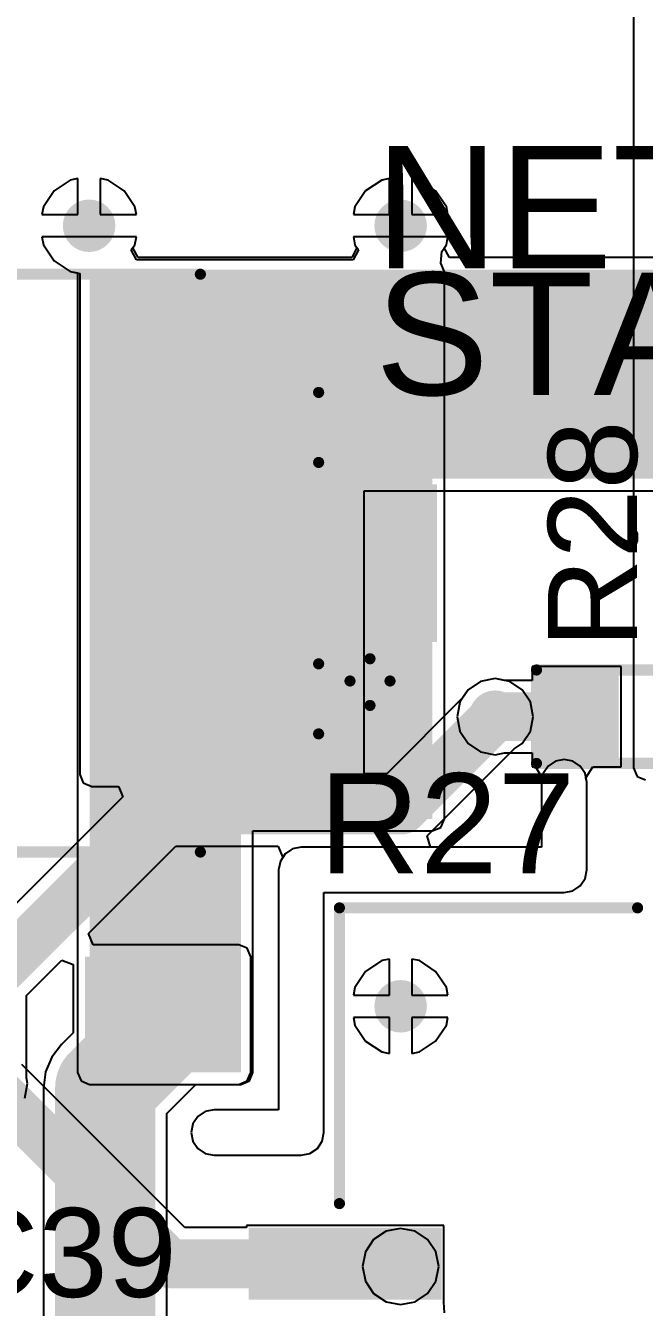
# Model space of a CAD drawing. Header units: millimetres. Extents: x -0.26 to 4.68, y -0.29 to 2.93.
# Drawn here: x 0.071 to 0.349, y 1.668 to 2.245 of the extents above; entities that cross this region are included whole.
import ezdxf

# ---------------------------------------------------------------- set-up
doc = ezdxf.new("R2010")
doc.units = ezdxf.units.MM
doc.header["$MEASUREMENT"] = 0
for name, color, linetype in [('BottomLayer', 5, 'Continuous'), ('BottomSolder', 6, 'Continuous'), ('TopLayer', 1, 'Continuous'), ('TopOverlay', 2, 'Continuous'), ('TopPaste', 8, 'Continuous'), ('TopSolder', 216, 'Continuous'), ('ViaHoleLayer', 16, 'Continuous')]:
    doc.layers.add(name, color=color, linetype=linetype)
doc.styles.add('Arial', font='', dxfattribs={"height": 0.2})
doc.styles.get('Arial').set_extended_font_data('Arial')

# ---------------------------------------------------------------- blocks, each defined once
blk = doc.blocks.new('SIM7000A_2')
at = {"layer": 'TopLayer'}
blk.add_hatch(color=1, dxfattribs=at).paths.add_polyline_path([(0.32717, 0.51181), (0.32717, 0.43307), (0.30276, 0.43307), (0.30276, 0.51181)])
at = {"layer": 'TopPaste'}
blk.add_hatch(color=8, dxfattribs=at).paths.add_polyline_path([(0.32717, 0.51181), (0.32717, 0.43307), (0.30276, 0.43307), (0.30276, 0.51181)])
at = {"layer": 'TopSolder'}
blk.add_hatch(color=216, dxfattribs=at).paths.add_polyline_path([(0.33117, 0.51581), (0.33117, 0.42907), (0.29876, 0.42907), (0.29876, 0.51581)])
at = {"layer": 'TopOverlay', "const_width": 0.005}
for points in [[(0.342, 0.475), (0.475, 0.475)], [(0.475, 0.475), (0.475, 0.341)]]:
    blk.add_lwpolyline(points, dxfattribs=at)
at = {"layer": 'TopOverlay', "const_width": 0.0025}
for points in [[(0.34075, 0.475, 1), (0.34325, 0.475, 1)], [(0.47375, 0.475, 1), (0.47625, 0.475, 1)], [(0.47375, 0.475, 1), (0.47625, 0.475, 1)], [(0.47375, 0.341, 1), (0.47625, 0.341, 1)]]:
    blk.add_lwpolyline(points, format="xyb", close=True, dxfattribs=at)
blk = doc.blocks.new('20SVPF120M_14')
at = {"layer": 'TopLayer'}
for points in [[(-0.17913, 0.0315), (-0.04134, 0.0315), (-0.04134, -0.0315), (-0.17913, -0.0315)], [(0.04134, 0.0315), (0.17913, 0.0315), (0.17913, -0.0315), (0.04134, -0.0315)]]:
    blk.add_hatch(color=1, dxfattribs=at).paths.add_polyline_path(points)
at = {"layer": 'TopPaste'}
for points in [[(-0.17913, 0.0315), (-0.04134, 0.0315), (-0.04134, -0.0315), (-0.17913, -0.0315)], [(0.04134, 0.0315), (0.17913, 0.0315), (0.17913, -0.0315), (0.04134, -0.0315)]]:
    blk.add_hatch(color=8, dxfattribs=at).paths.add_polyline_path(points)
at = {"layer": 'TopSolder'}
for points in [[(-0.18313, 0.0355), (-0.03734, 0.0355), (-0.03734, -0.0355), (-0.18313, -0.0355)], [(0.03734, 0.0355), (0.18313, 0.0355), (0.18313, -0.0355), (0.03734, -0.0355)]]:
    blk.add_hatch(color=216, dxfattribs=at).paths.add_polyline_path(points)
at = {"layer": 'TopOverlay', "const_width": 0.005}
for points in [[(-0.07677, 0.12992), (-0.12992, 0.07677)], [(0.12992, 0.12992), (-0.07677, 0.12992)], [(0.12992, 0.12992), (0.12992, 0.04528)], [(-0.12992, 0.07677), (-0.12992, 0.04528)], [(-0.153, 0.064), (-0.153, 0.043)], [(-0.144, 0.053), (-0.162, 0.053)], [(-0.12992, -0.04528), (-0.12992, -0.07677)], [(0.12992, -0.04528), (0.12992, -0.12992)], [(-0.07677, -0.12992), (-0.12992, -0.07677)], [(0.12992, -0.12992), (-0.07677, -0.12992)]]:
    blk.add_lwpolyline(points, dxfattribs=at)
at = {"layer": 'TopOverlay', "const_width": 0.0025}
for points in [[(-0.07802, 0.12992, 1), (-0.07552, 0.12992, 1)], [(-0.07802, 0.12992, 1), (-0.07552, 0.12992, 1)], [(0.12867, 0.12992, 1), (0.13117, 0.12992, 1)], [(0.12867, 0.12992, 1), (0.13117, 0.12992, 1)], [(-0.13117, 0.07677, 1), (-0.12867, 0.07677, 1)], [(-0.13117, 0.07677, 1), (-0.12867, 0.07677, 1)], [(-0.15425, 0.064, 1), (-0.15175, 0.064, 1)], [(-0.16325, 0.053, 1), (-0.16075, 0.053, 1)], [(-0.14525, 0.053, 1), (-0.14275, 0.053, 1)], [(-0.13117, 0.04528, 1), (-0.12867, 0.04528, 1)], [(0.12867, 0.04528, 1), (0.13117, 0.04528, 1)], [(-0.15425, 0.043, 1), (-0.15175, 0.043, 1)], [(-0.13117, -0.04528, 1), (-0.12867, -0.04528, 1)], [(0.12867, -0.04528, 1), (0.13117, -0.04528, 1)], [(-0.13117, -0.07677, 1), (-0.12867, -0.07677, 1)], [(-0.13117, -0.07677, 1), (-0.12867, -0.07677, 1)], [(-0.07802, -0.12992, 1), (-0.07552, -0.12992, 1)], [(-0.07802, -0.12992, 1), (-0.07552, -0.12992, 1)], [(0.12867, -0.12992, 1), (0.13117, -0.12992, 1)], [(0.12867, -0.12992, 1), (0.13117, -0.12992, 1)]]:
    blk.add_lwpolyline(points, format="xyb", close=True, dxfattribs=at)
blk = doc.blocks.new('R___0603_57')
at = {"layer": 'TopLayer'}
for points in [[(-0.015, 0.0175), (-0.015, -0.0175), (-0.045, -0.0175), (-0.045, 0.0175)], [(0.045, 0.0175), (0.045, -0.0175), (0.015, -0.0175), (0.015, 0.0175)]]:
    blk.add_hatch(color=1, dxfattribs=at).paths.add_polyline_path(points)
at = {"layer": 'TopPaste'}
for points in [[(-0.015, 0.0175), (-0.015, -0.0175), (-0.045, -0.0175), (-0.045, 0.0175)], [(0.045, 0.0175), (0.045, -0.0175), (0.015, -0.0175), (0.015, 0.0175)]]:
    blk.add_hatch(color=8, dxfattribs=at).paths.add_polyline_path(points)
at = {"layer": 'TopSolder'}
for points in [[(-0.011, 0.0215), (-0.011, -0.0215), (-0.049, -0.0215), (-0.049, 0.0215)], [(0.049, 0.0215), (0.049, -0.0215), (0.011, -0.0215), (0.011, 0.0215)]]:
    blk.add_hatch(color=216, dxfattribs=at).paths.add_polyline_path(points)
at = {"layer": 'TopOverlay', "const_width": 0.005}
for points in [[(0.048, 0.021), (-0.048, 0.021)], [(-0.048, 0.021), (-0.048, -0.021)], [(0.048, 0.021), (0.048, -0.021)], [(0.048, -0.021), (-0.048, -0.021)]]:
    blk.add_lwpolyline(points, dxfattribs=at)
at = {"layer": 'TopOverlay', "const_width": 0.0025}
for points in [[(-0.04925, 0.021, 1), (-0.04675, 0.021, 1)], [(-0.04925, 0.021, 1), (-0.04675, 0.021, 1)], [(0.04675, 0.021, 1), (0.04925, 0.021, 1)], [(0.04675, 0.021, 1), (0.04925, 0.021, 1)], [(-0.04925, -0.021, 1), (-0.04675, -0.021, 1)], [(-0.04925, -0.021, 1), (-0.04675, -0.021, 1)], [(0.04675, -0.021, 1), (0.04925, -0.021, 1)], [(0.04675, -0.021, 1), (0.04925, -0.021, 1)]]:
    blk.add_lwpolyline(points, format="xyb", close=True, dxfattribs=at)

msp = doc.modelspace()

# ---------------------------------------------------------------- hatches: boundary and pattern name
at = {"layer": 'BottomLayer'}
h = msp.add_hatch(color=5, dxfattribs=at)
edge = h.paths.add_edge_path()
edge.add_arc((0.09977, 2.15472), 0.01181, 0, 360)
h = msp.add_hatch(color=5, dxfattribs=at)
edge = h.paths.add_edge_path()
edge.add_arc((0.23977, 2.15472), 0.01181, 0, 360)
for points in [[(0.101, 1.908), (0.218, 1.908), (0.218, 2.135), (0.101, 2.135)], [(0.211, 2.041), (0.45182, 2.041), (0.45182, 2.135), (0.211, 2.135)], [(0.098, 1.774), (0.167, 1.774), (0.167, 1.826), (0.098, 1.826)]]:
    msp.add_hatch(color=5, dxfattribs=at).paths.add_polyline_path(points)
h = msp.add_hatch(color=5, dxfattribs=at)
edge = h.paths.add_edge_path()
edge.add_arc((0.117, 2.075), 0.01181, 0, 360)
h = msp.add_hatch(color=5, dxfattribs=at)
edge = h.paths.add_edge_path()
edge.add_arc((0.14333, 2.075), 0.01181, 0, 360)
h = msp.add_hatch(color=5, dxfattribs=at)
edge = h.paths.add_edge_path()
edge.add_arc((0.16967, 2.075), 0.01181, 0, 360)
h = msp.add_hatch(color=5, dxfattribs=at)
edge = h.paths.add_edge_path()
edge.add_arc((0.196, 2.075), 0.01181, 0, 360)
h = msp.add_hatch(color=5, dxfattribs=at)
edge = h.paths.add_edge_path()
edge.add_arc((0.117, 2.0504), 0.01181, 0, 360)
h = msp.add_hatch(color=5, dxfattribs=at)
edge = h.paths.add_edge_path()
edge.add_arc((0.14333, 2.0504), 0.01181, 0, 360)
h = msp.add_hatch(color=5, dxfattribs=at)
edge = h.paths.add_edge_path()
edge.add_arc((0.16967, 2.0504), 0.01181, 0, 360)
h = msp.add_hatch(color=5, dxfattribs=at)
edge = h.paths.add_edge_path()
edge.add_arc((0.196, 2.0504), 0.01181, 0, 360)
h = msp.add_hatch(color=5, dxfattribs=at)
edge = h.paths.add_edge_path()
edge.add_arc((0.117, 1.9486), 0.01181, 0, 360)
h = msp.add_hatch(color=5, dxfattribs=at)
edge = h.paths.add_edge_path()
edge.add_arc((0.143, 1.9486), 0.01181, 0, 360)
h = msp.add_hatch(color=5, dxfattribs=at)
edge = h.paths.add_edge_path()
edge.add_arc((0.17, 1.9486), 0.01181, 0, 360)
h = msp.add_hatch(color=5, dxfattribs=at)
edge = h.paths.add_edge_path()
edge.add_arc((0.196, 1.9486), 0.01181, 0, 360)
h = msp.add_hatch(color=5, dxfattribs=at)
edge = h.paths.add_edge_path()
edge.add_arc((0.28226, 1.93395), 0.01181, 0, 360)
h = msp.add_hatch(color=5, dxfattribs=at)
edge = h.paths.add_edge_path()
edge.add_arc((0.117, 1.924), 0.01181, 0, 360)
h = msp.add_hatch(color=5, dxfattribs=at)
edge = h.paths.add_edge_path()
edge.add_arc((0.143, 1.924), 0.01181, 0, 360)
h = msp.add_hatch(color=5, dxfattribs=at)
edge = h.paths.add_edge_path()
edge.add_arc((0.17, 1.924), 0.01181, 0, 360)
h = msp.add_hatch(color=5, dxfattribs=at)
edge = h.paths.add_edge_path()
edge.add_arc((0.196, 1.924), 0.01181, 0, 360)
h = msp.add_hatch(color=5, dxfattribs=at)
edge = h.paths.add_edge_path()
edge.add_arc((0.12, 1.801), 0.01181, 0, 360)
h = msp.add_hatch(color=5, dxfattribs=at)
edge = h.paths.add_edge_path()
edge.add_arc((0.146, 1.801), 0.01181, 0, 360)
h = msp.add_hatch(color=5, dxfattribs=at)
edge = h.paths.add_edge_path()
edge.add_arc((0.23977, 1.80372), 0.01181, 0, 360)
h = msp.add_hatch(color=5, dxfattribs=at)
edge = h.paths.add_edge_path()
edge.add_arc((0.23977, 1.68672), 0.01181, 0, 360)
h = msp.add_hatch(color=5, dxfattribs=at)
edge = h.paths.add_edge_path()
edge.add_arc((0.23977, 1.68672), 0.01181, 0, 360)
at = {"layer": 'BottomSolder'}
h = msp.add_hatch(color=6, dxfattribs=at)
edge = h.paths.add_edge_path()
edge.add_arc((0.09977, 2.15472), 0.00591, 0, 360)
h = msp.add_hatch(color=6, dxfattribs=at)
edge = h.paths.add_edge_path()
edge.add_arc((0.23977, 2.15472), 0.00591, 0, 360)
h = msp.add_hatch(color=6, dxfattribs=at)
edge = h.paths.add_edge_path()
edge.add_arc((0.117, 2.075), 0.00591, 0, 360)
h = msp.add_hatch(color=6, dxfattribs=at)
edge = h.paths.add_edge_path()
edge.add_arc((0.14333, 2.075), 0.00591, 0, 360)
h = msp.add_hatch(color=6, dxfattribs=at)
edge = h.paths.add_edge_path()
edge.add_arc((0.16967, 2.075), 0.00591, 0, 360)
h = msp.add_hatch(color=6, dxfattribs=at)
edge = h.paths.add_edge_path()
edge.add_arc((0.196, 2.075), 0.00591, 0, 360)
h = msp.add_hatch(color=6, dxfattribs=at)
edge = h.paths.add_edge_path()
edge.add_arc((0.117, 2.0504), 0.00591, 0, 360)
h = msp.add_hatch(color=6, dxfattribs=at)
edge = h.paths.add_edge_path()
edge.add_arc((0.14333, 2.0504), 0.00591, 0, 360)
h = msp.add_hatch(color=6, dxfattribs=at)
edge = h.paths.add_edge_path()
edge.add_arc((0.16967, 2.0504), 0.00591, 0, 360)
h = msp.add_hatch(color=6, dxfattribs=at)
edge = h.paths.add_edge_path()
edge.add_arc((0.196, 2.0504), 0.00591, 0, 360)
h = msp.add_hatch(color=6, dxfattribs=at)
edge = h.paths.add_edge_path()
edge.add_arc((0.117, 1.9486), 0.00591, 0, 360)
h = msp.add_hatch(color=6, dxfattribs=at)
edge = h.paths.add_edge_path()
edge.add_arc((0.143, 1.9486), 0.00591, 0, 360)
h = msp.add_hatch(color=6, dxfattribs=at)
edge = h.paths.add_edge_path()
edge.add_arc((0.17, 1.9486), 0.00591, 0, 360)
h = msp.add_hatch(color=6, dxfattribs=at)
edge = h.paths.add_edge_path()
edge.add_arc((0.196, 1.9486), 0.00591, 0, 360)
h = msp.add_hatch(color=6, dxfattribs=at)
edge = h.paths.add_edge_path()
edge.add_arc((0.28226, 1.93395), 0.00591, 0, 360)
h = msp.add_hatch(color=6, dxfattribs=at)
edge = h.paths.add_edge_path()
edge.add_arc((0.117, 1.924), 0.00591, 0, 360)
h = msp.add_hatch(color=6, dxfattribs=at)
edge = h.paths.add_edge_path()
edge.add_arc((0.143, 1.924), 0.00591, 0, 360)
h = msp.add_hatch(color=6, dxfattribs=at)
edge = h.paths.add_edge_path()
edge.add_arc((0.17, 1.924), 0.00591, 0, 360)
h = msp.add_hatch(color=6, dxfattribs=at)
edge = h.paths.add_edge_path()
edge.add_arc((0.196, 1.924), 0.00591, 0, 360)
h = msp.add_hatch(color=6, dxfattribs=at)
edge = h.paths.add_edge_path()
edge.add_arc((0.12, 1.801), 0.00591, 0, 360)
h = msp.add_hatch(color=6, dxfattribs=at)
edge = h.paths.add_edge_path()
edge.add_arc((0.146, 1.801), 0.00591, 0, 360)
h = msp.add_hatch(color=6, dxfattribs=at)
edge = h.paths.add_edge_path()
edge.add_arc((0.23977, 1.80372), 0.00591, 0, 360)
h = msp.add_hatch(color=6, dxfattribs=at)
edge = h.paths.add_edge_path()
edge.add_arc((0.23977, 1.68672), 0.00591, 0, 360)
h = msp.add_hatch(color=6, dxfattribs=at)
edge = h.paths.add_edge_path()
edge.add_arc((0.23977, 1.68672), 0.00591, 0, 360)
at = {"layer": 'TopLayer'}
h = msp.add_hatch(color=1, dxfattribs=at)
edge = h.paths.add_edge_path()
edge.add_arc((0.09977, 2.15472), 0.01181, 0, 360)
h = msp.add_hatch(color=1, dxfattribs=at)
edge = h.paths.add_edge_path()
edge.add_arc((0.23977, 2.15472), 0.01181, 0, 360)
for points in [[(0.1, 1.888), (0.254, 1.888), (0.254, 2.134), (0.1, 2.134)], [(0.1, 1.774), (0.168, 1.774), (0.168, 1.901), (0.1, 1.901)]]:
    msp.add_hatch(color=1, dxfattribs=at).paths.add_polyline_path(points)
h = msp.add_hatch(color=1, dxfattribs=at)
edge = h.paths.add_edge_path()
edge.add_arc((0.117, 2.075), 0.01181, 0, 360)
h = msp.add_hatch(color=1, dxfattribs=at)
edge = h.paths.add_edge_path()
edge.add_arc((0.14333, 2.075), 0.01181, 0, 360)
h = msp.add_hatch(color=1, dxfattribs=at)
edge = h.paths.add_edge_path()
edge.add_arc((0.16967, 2.075), 0.01181, 0, 360)
h = msp.add_hatch(color=1, dxfattribs=at)
edge = h.paths.add_edge_path()
edge.add_arc((0.196, 2.075), 0.01181, 0, 360)
h = msp.add_hatch(color=1, dxfattribs=at)
edge = h.paths.add_edge_path()
edge.add_arc((0.117, 2.0504), 0.01181, 0, 360)
h = msp.add_hatch(color=1, dxfattribs=at)
edge = h.paths.add_edge_path()
edge.add_arc((0.14333, 2.0504), 0.01181, 0, 360)
h = msp.add_hatch(color=1, dxfattribs=at)
edge = h.paths.add_edge_path()
edge.add_arc((0.16967, 2.0504), 0.01181, 0, 360)
h = msp.add_hatch(color=1, dxfattribs=at)
edge = h.paths.add_edge_path()
edge.add_arc((0.196, 2.0504), 0.01181, 0, 360)
h = msp.add_hatch(color=1, dxfattribs=at)
edge = h.paths.add_edge_path()
edge.add_arc((0.117, 1.9486), 0.01181, 0, 360)
h = msp.add_hatch(color=1, dxfattribs=at)
edge = h.paths.add_edge_path()
edge.add_arc((0.143, 1.9486), 0.01181, 0, 360)
h = msp.add_hatch(color=1, dxfattribs=at)
edge = h.paths.add_edge_path()
edge.add_arc((0.17, 1.9486), 0.01181, 0, 360)
h = msp.add_hatch(color=1, dxfattribs=at)
edge = h.paths.add_edge_path()
edge.add_arc((0.196, 1.9486), 0.01181, 0, 360)
h = msp.add_hatch(color=1, dxfattribs=at)
edge = h.paths.add_edge_path()
edge.add_arc((0.28226, 1.93395), 0.01181, 0, 360)
h = msp.add_hatch(color=1, dxfattribs=at)
edge = h.paths.add_edge_path()
edge.add_arc((0.117, 1.924), 0.01181, 0, 360)
h = msp.add_hatch(color=1, dxfattribs=at)
edge = h.paths.add_edge_path()
edge.add_arc((0.143, 1.924), 0.01181, 0, 360)
h = msp.add_hatch(color=1, dxfattribs=at)
edge = h.paths.add_edge_path()
edge.add_arc((0.17, 1.924), 0.01181, 0, 360)
h = msp.add_hatch(color=1, dxfattribs=at)
edge = h.paths.add_edge_path()
edge.add_arc((0.196, 1.924), 0.01181, 0, 360)
h = msp.add_hatch(color=1, dxfattribs=at)
edge = h.paths.add_edge_path()
edge.add_arc((0.12, 1.801), 0.01181, 0, 360)
h = msp.add_hatch(color=1, dxfattribs=at)
edge = h.paths.add_edge_path()
edge.add_arc((0.146, 1.801), 0.01181, 0, 360)
h = msp.add_hatch(color=1, dxfattribs=at)
edge = h.paths.add_edge_path()
edge.add_arc((0.23977, 1.80372), 0.01181, 0, 360)
h = msp.add_hatch(color=1, dxfattribs=at)
edge = h.paths.add_edge_path()
edge.add_arc((0.23977, 1.68672), 0.01181, 0, 360)
h = msp.add_hatch(color=1, dxfattribs=at)
edge = h.paths.add_edge_path()
edge.add_arc((0.23977, 1.68672), 0.01181, 0, 360)
at = {"layer": 'TopSolder'}
h = msp.add_hatch(color=216, dxfattribs=at)
edge = h.paths.add_edge_path()
edge.add_arc((0.09977, 2.15472), 0.00591, 0, 360)
h = msp.add_hatch(color=216, dxfattribs=at)
edge = h.paths.add_edge_path()
edge.add_arc((0.23977, 2.15472), 0.00591, 0, 360)
h = msp.add_hatch(color=216, dxfattribs=at)
edge = h.paths.add_edge_path()
edge.add_arc((0.117, 2.075), 0.00591, 0, 360)
h = msp.add_hatch(color=216, dxfattribs=at)
edge = h.paths.add_edge_path()
edge.add_arc((0.14333, 2.075), 0.00591, 0, 360)
h = msp.add_hatch(color=216, dxfattribs=at)
edge = h.paths.add_edge_path()
edge.add_arc((0.16967, 2.075), 0.00591, 0, 360)
h = msp.add_hatch(color=216, dxfattribs=at)
edge = h.paths.add_edge_path()
edge.add_arc((0.196, 2.075), 0.00591, 0, 360)
h = msp.add_hatch(color=216, dxfattribs=at)
edge = h.paths.add_edge_path()
edge.add_arc((0.117, 2.0504), 0.00591, 0, 360)
h = msp.add_hatch(color=216, dxfattribs=at)
edge = h.paths.add_edge_path()
edge.add_arc((0.14333, 2.0504), 0.00591, 0, 360)
h = msp.add_hatch(color=216, dxfattribs=at)
edge = h.paths.add_edge_path()
edge.add_arc((0.16967, 2.0504), 0.00591, 0, 360)
h = msp.add_hatch(color=216, dxfattribs=at)
edge = h.paths.add_edge_path()
edge.add_arc((0.196, 2.0504), 0.00591, 0, 360)
h = msp.add_hatch(color=216, dxfattribs=at)
edge = h.paths.add_edge_path()
edge.add_arc((0.117, 1.9486), 0.00591, 0, 360)
h = msp.add_hatch(color=216, dxfattribs=at)
edge = h.paths.add_edge_path()
edge.add_arc((0.143, 1.9486), 0.00591, 0, 360)
h = msp.add_hatch(color=216, dxfattribs=at)
edge = h.paths.add_edge_path()
edge.add_arc((0.17, 1.9486), 0.00591, 0, 360)
h = msp.add_hatch(color=216, dxfattribs=at)
edge = h.paths.add_edge_path()
edge.add_arc((0.196, 1.9486), 0.00591, 0, 360)
h = msp.add_hatch(color=216, dxfattribs=at)
edge = h.paths.add_edge_path()
edge.add_arc((0.28226, 1.93395), 0.00591, 0, 360)
h = msp.add_hatch(color=216, dxfattribs=at)
edge = h.paths.add_edge_path()
edge.add_arc((0.117, 1.924), 0.00591, 0, 360)
h = msp.add_hatch(color=216, dxfattribs=at)
edge = h.paths.add_edge_path()
edge.add_arc((0.143, 1.924), 0.00591, 0, 360)
h = msp.add_hatch(color=216, dxfattribs=at)
edge = h.paths.add_edge_path()
edge.add_arc((0.17, 1.924), 0.00591, 0, 360)
h = msp.add_hatch(color=216, dxfattribs=at)
edge = h.paths.add_edge_path()
edge.add_arc((0.196, 1.924), 0.00591, 0, 360)
h = msp.add_hatch(color=216, dxfattribs=at)
edge = h.paths.add_edge_path()
edge.add_arc((0.12, 1.801), 0.00591, 0, 360)
h = msp.add_hatch(color=216, dxfattribs=at)
edge = h.paths.add_edge_path()
edge.add_arc((0.146, 1.801), 0.00591, 0, 360)
h = msp.add_hatch(color=216, dxfattribs=at)
edge = h.paths.add_edge_path()
edge.add_arc((0.23977, 1.80372), 0.00591, 0, 360)
h = msp.add_hatch(color=216, dxfattribs=at)
edge = h.paths.add_edge_path()
edge.add_arc((0.23977, 1.68672), 0.00591, 0, 360)
h = msp.add_hatch(color=216, dxfattribs=at)
edge = h.paths.add_edge_path()
edge.add_arc((0.23977, 1.68672), 0.00591, 0, 360)
at = {"layer": 'ViaHoleLayer'}
h = msp.add_hatch(color=16, dxfattribs=at)
edge = h.paths.add_edge_path()
edge.add_arc((0.09977, 2.15472), 0.00591, 0, 360)
h = msp.add_hatch(color=16, dxfattribs=at)
edge = h.paths.add_edge_path()
edge.add_arc((0.23977, 2.15472), 0.00591, 0, 360)
h = msp.add_hatch(color=16, dxfattribs=at)
edge = h.paths.add_edge_path()
edge.add_arc((0.117, 2.075), 0.00591, 0, 360)
h = msp.add_hatch(color=16, dxfattribs=at)
edge = h.paths.add_edge_path()
edge.add_arc((0.14333, 2.075), 0.00591, 0, 360)
h = msp.add_hatch(color=16, dxfattribs=at)
edge = h.paths.add_edge_path()
edge.add_arc((0.16967, 2.075), 0.00591, 0, 360)
h = msp.add_hatch(color=16, dxfattribs=at)
edge = h.paths.add_edge_path()
edge.add_arc((0.196, 2.075), 0.00591, 0, 360)
h = msp.add_hatch(color=16, dxfattribs=at)
edge = h.paths.add_edge_path()
edge.add_arc((0.117, 2.0504), 0.00591, 0, 360)
h = msp.add_hatch(color=16, dxfattribs=at)
edge = h.paths.add_edge_path()
edge.add_arc((0.14333, 2.0504), 0.00591, 0, 360)
h = msp.add_hatch(color=16, dxfattribs=at)
edge = h.paths.add_edge_path()
edge.add_arc((0.16967, 2.0504), 0.00591, 0, 360)
h = msp.add_hatch(color=16, dxfattribs=at)
edge = h.paths.add_edge_path()
edge.add_arc((0.196, 2.0504), 0.00591, 0, 360)
h = msp.add_hatch(color=16, dxfattribs=at)
edge = h.paths.add_edge_path()
edge.add_arc((0.117, 1.9486), 0.00591, 0, 360)
h = msp.add_hatch(color=16, dxfattribs=at)
edge = h.paths.add_edge_path()
edge.add_arc((0.143, 1.9486), 0.00591, 0, 360)
h = msp.add_hatch(color=16, dxfattribs=at)
edge = h.paths.add_edge_path()
edge.add_arc((0.17, 1.9486), 0.00591, 0, 360)
h = msp.add_hatch(color=16, dxfattribs=at)
edge = h.paths.add_edge_path()
edge.add_arc((0.196, 1.9486), 0.00591, 0, 360)
h = msp.add_hatch(color=16, dxfattribs=at)
edge = h.paths.add_edge_path()
edge.add_arc((0.28226, 1.93395), 0.00591, 0, 360)
h = msp.add_hatch(color=16, dxfattribs=at)
edge = h.paths.add_edge_path()
edge.add_arc((0.117, 1.924), 0.00591, 0, 360)
h = msp.add_hatch(color=16, dxfattribs=at)
edge = h.paths.add_edge_path()
edge.add_arc((0.143, 1.924), 0.00591, 0, 360)
h = msp.add_hatch(color=16, dxfattribs=at)
edge = h.paths.add_edge_path()
edge.add_arc((0.17, 1.924), 0.00591, 0, 360)
h = msp.add_hatch(color=16, dxfattribs=at)
edge = h.paths.add_edge_path()
edge.add_arc((0.196, 1.924), 0.00591, 0, 360)
h = msp.add_hatch(color=16, dxfattribs=at)
edge = h.paths.add_edge_path()
edge.add_arc((0.12, 1.801), 0.00591, 0, 360)
h = msp.add_hatch(color=16, dxfattribs=at)
edge = h.paths.add_edge_path()
edge.add_arc((0.146, 1.801), 0.00591, 0, 360)
h = msp.add_hatch(color=16, dxfattribs=at)
edge = h.paths.add_edge_path()
edge.add_arc((0.23977, 1.80372), 0.00591, 0, 360)
h = msp.add_hatch(color=16, dxfattribs=at)
edge = h.paths.add_edge_path()
edge.add_arc((0.23977, 1.68672), 0.00591, 0, 360)
h = msp.add_hatch(color=16, dxfattribs=at)
edge = h.paths.add_edge_path()
edge.add_arc((0.23977, 1.68672), 0.00591, 0, 360)

# ---------------------------------------------------------------- linework, layer by layer
at = {"layer": 'BottomLayer'}
for p, q in [((0.09126, 2.17526), (0.08405, 2.17044)), ((0.09477, 2.17596), (0.09126, 2.17526)), ((0.09477, 2.15972), (0.09477, 2.17596)), ((0.10828, 2.17526), (0.10477, 2.17596)), ((0.10477, 2.17596), (0.10477, 2.15972)), ((0.1155, 2.17044), (0.10828, 2.17526)), ((0.23126, 2.17526), (0.22405, 2.17044)), ((0.23477, 2.17596), (0.23126, 2.17526)), ((0.23477, 2.15972), (0.23477, 2.17596)), ((0.24828, 2.17526), (0.24477, 2.17596)), ((0.24477, 2.17596), (0.24477, 2.15972)), ((0.2555, 2.17044), (0.24828, 2.17526)), ((0.08405, 2.17044), (0.07923, 2.16323)), ((0.12032, 2.16323), (0.1155, 2.17044)), ((0.22405, 2.17044), (0.21923, 2.16323)), ((0.26032, 2.16323), (0.2555, 2.17044)), ((0.07923, 2.16323), (0.07853, 2.15972)), ((0.12101, 2.15972), (0.12032, 2.16323)), ((0.21923, 2.16323), (0.21853, 2.15972)), ((0.26101, 2.15972), (0.26032, 2.16323)), ((0.07853, 2.15972), (0.09477, 2.15972)), ((0.10477, 2.15972), (0.12101, 2.15972)), ((0.21853, 2.15972), (0.23477, 2.15972)), ((0.24477, 2.15972), (0.26101, 2.15972)), ((0.12101, 2.14972), (0.07853, 2.14972)), ((0.07853, 2.14972), (0.07923, 2.14621)), ((0.07923, 2.14621), (0.08405, 2.13899)), ((0.11939, 2.14482), (0.12032, 2.14621)), ((0.12175, 2.14041), (0.11939, 2.14482)), ((0.12032, 2.14621), (0.12101, 2.14972)), ((0.22015, 2.14482), (0.21779, 2.14041)), ((0.26101, 2.14972), (0.21853, 2.14972)), ((0.21853, 2.14972), (0.21923, 2.14621)), ((0.21923, 2.14621), (0.22015, 2.14482)), ((0.25939, 2.14482), (0.26032, 2.14621)), ((0.26175, 2.14041), (0.25939, 2.14482)), ((0.26032, 2.14621), (0.26101, 2.14972)), ((0.08405, 2.13899), (0.09126, 2.13417)), ((0.21779, 2.14041), (0.12175, 2.14041)), ((0.35759, 2.14041), (0.26175, 2.14041)), ((0.09126, 2.13417), (0.09559, 2.13331)), ((0.09559, 2.13331), (0.09559, 1.908)), ((0.22341, 1.90831), (0.22341, 2.03559)), ((0.22341, 2.03559), (0.45182, 2.03559)), ((0.2757, 1.94978), (0.27014, 1.94607)), ((0.28226, 1.95109), (0.2757, 1.94978)), ((0.28882, 1.94978), (0.28226, 1.95109)), ((0.29438, 1.94607), (0.28882, 1.94978)), ((0.26779, 1.94254), (0.23356, 1.90831)), ((0.27014, 1.94607), (0.26779, 1.94254)), ((0.2981, 1.94051), (0.29438, 1.94607)), ((0.2994, 1.93395), (0.2981, 1.94051)), ((0.2981, 1.92739), (0.2994, 1.93395)), ((0.29438, 1.92183), (0.2981, 1.92739)), ((0.25185, 1.88046), (0.29086, 1.91947)), ((0.29086, 1.91947), (0.29438, 1.92183)), ((0.30935, 1.9139), (0.30604, 1.91169)), ((0.31325, 1.91468), (0.30935, 1.9139)), ((0.31715, 1.9139), (0.31325, 1.91468)), ((0.32046, 1.91169), (0.31715, 1.9139)), ((0.09559, 1.908), (0.09717, 1.90417)), ((0.23356, 1.90831), (0.22341, 1.90831)), ((0.30383, 1.90839), (0.30305, 1.90448)), ((0.30604, 1.91169), (0.30383, 1.90839)), ((0.32267, 1.90839), (0.32046, 1.91169)), ((0.32344, 1.90448), (0.32267, 1.90839)), ((0.09717, 1.90417), (0.101, 1.90259)), ((0.101, 1.90259), (0.11298, 1.90259)), ((0.11298, 1.90259), (0.1149, 1.89797)), ((0.30305, 1.90448), (0.30305, 1.87531)), ((0.32344, 1.86511), (0.32344, 1.90448)), ((0.1149, 1.89797), (0.04377, 1.82685)), ((0.25162, 1.88031), (0.25185, 1.88046)), ((0.25313, 1.87531), (0.25162, 1.88031)), ((0.09948, 1.83641), (0.13876, 1.87569)), ((0.13876, 1.87569), (0.18462, 1.87569)), ((0.18462, 1.87569), (0.18467, 1.87564)), ((0.18467, 1.87564), (0.18683, 1.87069)), ((0.30305, 1.87531), (0.25313, 1.87531)), ((0.18572, 1.86902), (0.18494, 1.86511)), ((0.18683, 1.87069), (0.18572, 1.86902)), ((0.18494, 1.86511), (0.18494, 1.7572)), ((0.32267, 1.86121), (0.32344, 1.86511)), ((0.31715, 1.85569), (0.32046, 1.8579)), ((0.32046, 1.8579), (0.32267, 1.86121)), ((0.20533, 1.747), (0.20533, 1.85492)), ((0.20533, 1.85492), (0.31325, 1.85492)), ((0.31325, 1.85492), (0.31715, 1.85569)), ((0.10155, 1.83141), (0.09948, 1.83641)), ((0.167, 1.83141), (0.10155, 1.83141)), ((0.17083, 1.82983), (0.167, 1.83141)), ((0.17241, 1.826), (0.17083, 1.82983)), ((0.07162, 1.80855), (0.08759, 1.82452)), ((0.08759, 1.82452), (0.09259, 1.82245)), ((0.09259, 1.82245), (0.09259, 1.79181)), ((0.17241, 1.774), (0.17241, 1.826)), ((0.23126, 1.82426), (0.22405, 1.81944)), ((0.23477, 1.82496), (0.23126, 1.82426)), ((0.23477, 1.80872), (0.23477, 1.82496)), ((0.24828, 1.82426), (0.24477, 1.82496)), ((0.24477, 1.82496), (0.24477, 1.80872)), ((0.2555, 1.81944), (0.24828, 1.82426)), ((0.22405, 1.81944), (0.21923, 1.81223)), ((0.26032, 1.81223), (0.2555, 1.81944)), ((0.21923, 1.81223), (0.21853, 1.80872)), ((0.26101, 1.80872), (0.26032, 1.81223)), ((0.07162, 1.7716), (0.07162, 1.80855)), ((0.21853, 1.80872), (0.23477, 1.80872)), ((0.24477, 1.80872), (0.26101, 1.80872)), ((0.23477, 1.79872), (0.21853, 1.79872)), ((0.21853, 1.79872), (0.21923, 1.79521)), ((0.23477, 1.78247), (0.23477, 1.79872)), ((0.26101, 1.79872), (0.24477, 1.79872)), ((0.24477, 1.79872), (0.24477, 1.78247)), ((0.26032, 1.79521), (0.26101, 1.79872)), ((0.21923, 1.79521), (0.22405, 1.78799)), ((0.2555, 1.78799), (0.26032, 1.79521)), ((0.09259, 1.79181), (0.08739, 1.78661)), ((0.22405, 1.78799), (0.23126, 1.78317)), ((0.24828, 1.78317), (0.2555, 1.78799)), ((0.08739, 1.78661), (0.08298, 1.78087)), ((0.23126, 1.78317), (0.23477, 1.78247)), ((0.24477, 1.78247), (0.24828, 1.78317)), ((0.08298, 1.78087), (0.08021, 1.77418)), ((0.07214, 1.769), (0.07162, 1.7716)), ((0.08021, 1.77418), (0.07926, 1.767)), ((0.167, 1.76859), (0.17083, 1.77017)), ((0.17083, 1.77017), (0.17241, 1.774)), ((0.07084, 1.76244), (0.07214, 1.769)), ((0.07926, 1.767), (0.07926, 1.66396)), ((0.13474, 1.75551), (0.14781, 1.76859)), ((0.14781, 1.76859), (0.167, 1.76859)), ((0.13474, 1.59636), (0.13474, 1.75551)), ((0.14856, 1.75421), (0.14635, 1.75091)), ((0.15187, 1.75642), (0.14856, 1.75421)), ((0.15577, 1.7572), (0.15187, 1.75642)), ((0.18494, 1.7572), (0.15577, 1.7572)), ((0.14635, 1.75091), (0.14557, 1.747)), ((0.14557, 1.747), (0.14635, 1.7431)), ((0.20456, 1.7431), (0.20533, 1.747)), ((0.14635, 1.7431), (0.14856, 1.73979)), ((0.20235, 1.73979), (0.20456, 1.7431)), ((0.14856, 1.73979), (0.15187, 1.73758)), ((0.15187, 1.73758), (0.15577, 1.73681)), ((0.15577, 1.73681), (0.19514, 1.73681)), ((0.19514, 1.73681), (0.19904, 1.73758)), ((0.19904, 1.73758), (0.20235, 1.73979)), ((0.23321, 1.70255), (0.22765, 1.69884)), ((0.23977, 1.70386), (0.23321, 1.70255)), ((0.24633, 1.70255), (0.23977, 1.70386)), ((0.25189, 1.69884), (0.24633, 1.70255)), ((0.22765, 1.69884), (0.22394, 1.69328)), ((0.25561, 1.69328), (0.25189, 1.69884)), ((0.22394, 1.69328), (0.22263, 1.68672)), ((0.25691, 1.68672), (0.25561, 1.69328)), ((0.22263, 1.68672), (0.22394, 1.68016)), ((0.25561, 1.68016), (0.25691, 1.68672)), ((0.22394, 1.68016), (0.22765, 1.6746)), ((0.25189, 1.6746), (0.25561, 1.68016)), ((0.22765, 1.6746), (0.23321, 1.67088)), ((0.24633, 1.67088), (0.25189, 1.6746)), ((0.23321, 1.67088), (0.23977, 1.66958)), ((0.23977, 1.66958), (0.24633, 1.67088))]:
    msp.add_line(p, q, dxfattribs=at)
for points, const_width in [([(0.14082, 2.05095), (0.19287, 2.103)], 0.04), ([(0.24031, 1.892), (0.28226, 1.93395)], 0.022), ([(0.05531, 1.81531), (0.132, 1.892)], 0.022), ([(0.132, 1.892), (0.24031, 1.892)], 0.022), ([(0.107, 1.767), (0.141, 1.801)], 0.045), ([(0.107, 1.562), (0.107, 1.767)], 0.045), ([(0.10782, 1.55795), (0.10782, 1.696)], 0.025)]:
    msp.add_lwpolyline(points, dxfattribs=dict(at, const_width=const_width))
for points, const_width in [([(0.18287, 2.103, 1), (0.20287, 2.103, 1)], 0.02), ([(0.13082, 2.05095, 1), (0.15082, 2.05095, 1)], 0.02), ([(0.27676, 1.93395, 1), (0.28776, 1.93395, 1)], 0.011), ([(0.1265, 1.892, 1), (0.1375, 1.892, 1)], 0.011), ([(0.1265, 1.892, 1), (0.1375, 1.892, 1)], 0.011), ([(0.23481, 1.892, 1), (0.24581, 1.892, 1)], 0.011), ([(0.23481, 1.892, 1), (0.24581, 1.892, 1)], 0.011), ([(0.12975, 1.801, 1), (0.15225, 1.801, 1)], 0.0225), ([(0.09575, 1.767, 1), (0.11825, 1.767, 1)], 0.0225), ([(0.09575, 1.767, 1), (0.11825, 1.767, 1)], 0.0225), ([(0.10157, 1.696, 1), (0.11407, 1.696, 1)], 0.0125)]:
    msp.add_lwpolyline(points, format="xyb", close=True, dxfattribs=dict(at, const_width=const_width))
at = {"layer": 'TopLayer'}
for p, q in [((0.34441, 2.30246), (0.34441, 2.01995)), ((0.09126, 2.17526), (0.08405, 2.17044)), ((0.09477, 2.17596), (0.09126, 2.17526)), ((0.09477, 2.15972), (0.09477, 2.17596)), ((0.10828, 2.17526), (0.10477, 2.17596)), ((0.10477, 2.17596), (0.10477, 2.15972)), ((0.1155, 2.17044), (0.10828, 2.17526)), ((0.23126, 2.17526), (0.22405, 2.17044)), ((0.23477, 2.17596), (0.23126, 2.17526)), ((0.23477, 2.15972), (0.23477, 2.17596)), ((0.24828, 2.17526), (0.24477, 2.17596)), ((0.24477, 2.17596), (0.24477, 2.15972)), ((0.2555, 2.17044), (0.24828, 2.17526)), ((0.08405, 2.17044), (0.07923, 2.16323)), ((0.12032, 2.16323), (0.1155, 2.17044)), ((0.22405, 2.17044), (0.21923, 2.16323)), ((0.26032, 2.16323), (0.2555, 2.17044)), ((0.07923, 2.16323), (0.07853, 2.15972)), ((0.12101, 2.15972), (0.12032, 2.16323)), ((0.21923, 2.16323), (0.21853, 2.15972)), ((0.26101, 2.15972), (0.26032, 2.16323)), ((0.07853, 2.15972), (0.09477, 2.15972)), ((0.10477, 2.15972), (0.12101, 2.15972)), ((0.21853, 2.15972), (0.23477, 2.15972)), ((0.24477, 2.15972), (0.26101, 2.15972)), ((0.12101, 2.14972), (0.07853, 2.14972)), ((0.07853, 2.14972), (0.07923, 2.14621)), ((0.07923, 2.14621), (0.08405, 2.13899)), ((0.11872, 2.14382), (0.12032, 2.14621)), ((0.12032, 2.14621), (0.12101, 2.14972)), ((0.26101, 2.14972), (0.21853, 2.14972)), ((0.21853, 2.14972), (0.21923, 2.14621)), ((0.21923, 2.14621), (0.22082, 2.14382)), ((0.25822, 2.14307), (0.26032, 2.14621)), ((0.26032, 2.14621), (0.26101, 2.14972)), ((0.08405, 2.13899), (0.09126, 2.13417)), ((0.12108, 2.13941), (0.11872, 2.14382)), ((0.21846, 2.13941), (0.12108, 2.13941)), ((0.22082, 2.14382), (0.21846, 2.13941)), ((0.25783, 2.13783), (0.25822, 2.14307)), ((0.09126, 2.13417), (0.09459, 2.13351)), ((0.09459, 2.13351), (0.09459, 1.901)), ((0.25941, 2.134), (0.25783, 2.13783)), ((0.25941, 1.888), (0.25941, 2.134)), ((0.34441, 2.01995), (0.346, 2.01612)), ((0.34577, 2.01224), (0.34441, 2.00895)), ((0.346, 2.01278), (0.34577, 2.01224)), ((0.346, 2.01612), (0.346, 2.01278)), ((0.34441, 2.00895), (0.34441, 1.91095)), ((0.33882, 1.95645), (0.29882, 1.95645)), ((0.29882, 1.95645), (0.29882, 1.95026)), ((0.33882, 1.91145), (0.33882, 1.95645)), ((0.2757, 1.94978), (0.27014, 1.94607)), ((0.28226, 1.95109), (0.2757, 1.94978)), ((0.28642, 1.95026), (0.28226, 1.95109)), ((0.29882, 1.95026), (0.28642, 1.95026)), ((0.27014, 1.94607), (0.26643, 1.94051)), ((0.26643, 1.94051), (0.26512, 1.93395)), ((0.26512, 1.93395), (0.26643, 1.92739)), ((0.26643, 1.92739), (0.27014, 1.92183)), ((0.27014, 1.92183), (0.2757, 1.91811)), ((0.2757, 1.91811), (0.28226, 1.91681)), ((0.28226, 1.91681), (0.28642, 1.91764)), ((0.28642, 1.91764), (0.29882, 1.91764)), ((0.29882, 1.91764), (0.29882, 1.91145)), ((0.29882, 1.91145), (0.30032, 1.91145)), ((0.30032, 1.91145), (0.30344, 1.90645)), ((0.32305, 1.90645), (0.32618, 1.91145)), ((0.32618, 1.91145), (0.33882, 1.91145)), ((0.34441, 1.91095), (0.346, 1.90712)), ((0.30344, 1.90645), (0.30305, 1.90448)), ((0.30305, 1.90448), (0.30305, 1.87531)), ((0.32344, 1.90448), (0.32305, 1.90645)), ((0.32344, 1.86511), (0.32344, 1.90448)), ((0.346, 1.90712), (0.34982, 1.90554)), ((0.09459, 1.901), (0.09459, 1.888)), ((0.09459, 1.888), (0.09459, 1.774)), ((0.25783, 1.88417), (0.25941, 1.888)), ((0.17341, 1.774), (0.17341, 1.88259)), ((0.17341, 1.88259), (0.254, 1.88259)), ((0.254, 1.88259), (0.25783, 1.88417)), ((0.19124, 1.87453), (0.18793, 1.87232)), ((0.19514, 1.87531), (0.19124, 1.87453)), ((0.30305, 1.87531), (0.19514, 1.87531)), ((0.18572, 1.86902), (0.18494, 1.86511)), ((0.18793, 1.87232), (0.18572, 1.86902)), ((0.18494, 1.86511), (0.18494, 1.7572)), ((0.32267, 1.86121), (0.32344, 1.86511)), ((0.31715, 1.85569), (0.32046, 1.8579)), ((0.32046, 1.8579), (0.32267, 1.86121)), ((0.20533, 1.747), (0.20533, 1.85492)), ((0.20533, 1.85492), (0.31325, 1.85492)), ((0.31325, 1.85492), (0.31715, 1.85569)), ((0.23126, 1.82426), (0.22405, 1.81944)), ((0.23477, 1.82496), (0.23126, 1.82426)), ((0.23477, 1.80872), (0.23477, 1.82496)), ((0.24828, 1.82426), (0.24477, 1.82496)), ((0.24477, 1.82496), (0.24477, 1.80872)), ((0.2555, 1.81944), (0.24828, 1.82426)), ((0.22405, 1.81944), (0.21923, 1.81223)), ((0.26032, 1.81223), (0.2555, 1.81944)), ((0.21923, 1.81223), (0.21853, 1.80872)), ((0.26101, 1.80872), (0.26032, 1.81223)), ((0.21853, 1.80872), (0.23477, 1.80872)), ((0.24477, 1.80872), (0.26101, 1.80872)), ((0.23477, 1.79872), (0.21853, 1.79872)), ((0.21853, 1.79872), (0.21923, 1.79521)), ((0.23477, 1.78247), (0.23477, 1.79872)), ((0.26101, 1.79872), (0.24477, 1.79872)), ((0.24477, 1.79872), (0.24477, 1.78247)), ((0.26032, 1.79521), (0.26101, 1.79872)), ((0.21923, 1.79521), (0.22405, 1.78799)), ((0.2555, 1.78799), (0.26032, 1.79521)), ((0.22405, 1.78799), (0.23126, 1.78317)), ((0.24828, 1.78317), (0.2555, 1.78799)), ((0.23126, 1.78317), (0.23477, 1.78247)), ((0.24477, 1.78247), (0.24828, 1.78317)), ((0.14281, 1.70426), (0.06947, 1.7776)), ((0.09459, 1.774), (0.09617, 1.77017)), ((0.09617, 1.77017), (0.1, 1.76859)), ((0.168, 1.76859), (0.17183, 1.77017)), ((0.17183, 1.77017), (0.17341, 1.774)), ((0.1, 1.76859), (0.168, 1.76859)), ((0.14856, 1.75421), (0.14635, 1.75091)), ((0.15187, 1.75642), (0.14856, 1.75421)), ((0.15577, 1.7572), (0.15187, 1.75642)), ((0.18494, 1.7572), (0.15577, 1.7572)), ((0.14635, 1.75091), (0.14557, 1.747)), ((0.14557, 1.747), (0.14635, 1.7431)), ((0.20456, 1.7431), (0.20533, 1.747)), ((0.14635, 1.7431), (0.14856, 1.73979)), ((0.20235, 1.73979), (0.20456, 1.7431)), ((0.14856, 1.73979), (0.15187, 1.73758)), ((0.15187, 1.73758), (0.15577, 1.73681)), ((0.15577, 1.73681), (0.19514, 1.73681)), ((0.19514, 1.73681), (0.19904, 1.73758)), ((0.19904, 1.73758), (0.20235, 1.73979)), ((0.17045, 1.70426), (0.14281, 1.70426)), ((0.25919, 1.70515), (0.17045, 1.70515)), ((0.17045, 1.70515), (0.17045, 1.70426)), ((0.25919, 1.67296), (0.25919, 1.70515)), ((0.25919, 1.67074), (0.25919, 1.67296)), ((0.25945, 1.66585), (0.25919, 1.67074))]:
    msp.add_line(p, q, dxfattribs=at)
for points, const_width in [([(0.008, 2.21895), (0.19503, 2.40597)], 0.04), ([(0.19482, 1.99882), (0.19682, 1.99682)], 0.04), ([(0.141, 1.943), (0.142, 1.944)], 0.04), ([(0.28226, 1.93395), (0.31882, 1.93395)], 0.022), ([(0.14082, 1.80118), (0.141, 1.801)], 0.04), ([(0.055, 1.769), (0.13605, 1.68795)], 0.022), ([(0.13605, 1.68795), (0.21482, 1.68795)], 0.022)]:
    msp.add_lwpolyline(points, dxfattribs=dict(at, const_width=const_width))
for points, const_width in [([(0.18482, 1.99882, 1), (0.20482, 1.99882, 1)], 0.02), ([(0.18682, 1.99682, 1), (0.20682, 1.99682, 1)], 0.02), ([(0.131, 1.943, 1), (0.151, 1.943, 1)], 0.02), ([(0.132, 1.944, 1), (0.152, 1.944, 1)], 0.02), ([(0.27676, 1.93395, 1), (0.28776, 1.93395, 1)], 0.011), ([(0.31332, 1.93395, 1), (0.32432, 1.93395, 1)], 0.011), ([(0.13082, 1.80118, 1), (0.15082, 1.80118, 1)], 0.02), ([(0.131, 1.801, 1), (0.151, 1.801, 1)], 0.02), ([(0.13055, 1.68795, 1), (0.14155, 1.68795, 1)], 0.011), ([(0.13055, 1.68795, 1), (0.14155, 1.68795, 1)], 0.011), ([(0.20932, 1.68795, 1), (0.22032, 1.68795, 1)], 0.011)]:
    msp.add_lwpolyline(points, format="xyb", close=True, dxfattribs=dict(at, const_width=const_width))

# ---------------------------------------------------------------- block references
for name, p, rotation in [('20SVPF120M_14', (0.073, 2.003), 180), ('R___0603_57', (0.34882, 1.93395), 180), ('SIM7000A_2', (0.68726, 1.37299), 90)]:
    msp.add_blockref(name, p, dxfattribs=dict(rotation=rotation))

# ---------------------------------------------------------------- texts
at = {"layer": 'TopOverlay', "style": 'Arial'}
for s, height, rotation, p in [('NETLIGHT', 0.055, 360, (0.22826, 2.13564)), ('STATUS', 0.055, 360, (0.22826, 2.07864)), ('R28', 0.04, 90, (0.34599, 1.96468))]:
    msp.add_text(s, height=height, rotation=rotation, dxfattribs=at).set_placement(p)
for s, height, p in [('R27', 0.045, (0.20302, 1.86351)), ('C39', 0.04, (0.03668, 1.67301))]:
    msp.add_text(s, height=height, dxfattribs=at).set_placement(p)

doc.saveas('drawing.dxf')
